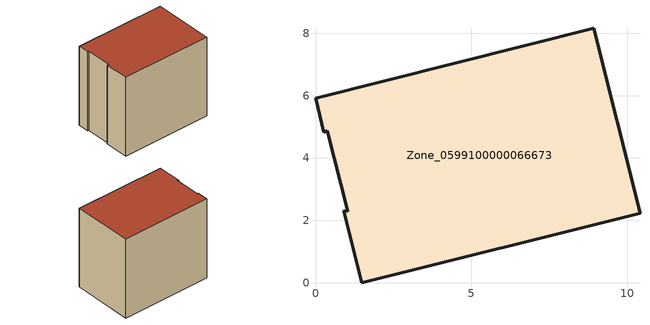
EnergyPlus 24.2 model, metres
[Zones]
Zone_0599100000066673
 floor ground (C_G): 1.03,2.29 0.37,4.88 0.27,4.83 0,5.92 8.92,8.16 10.41,2.22 1.48,0 0.9,2.31 z0
 wall outside (C_F): 1.48,0 10.41,2.22 8.92,8.16 0,5.92 0.27,4.83 0.37,4.88 1.03,2.29 0.9,2.31 1.48,0 z0:8.29
 roof outside (C_R): 0.37,4.88 1.03,2.29 0.9,2.31 1.48,0 10.41,2.22 8.92,8.16 0,5.92 0.27,4.83 z8.29
[BUILDING]
Pand.0599100000066673: North Axis=0; Terrain=City; Loads Convergence Tolerance Value=0.04; Temperature Convergence Tolerance Value=0.4; Solar Distribution=FullExterior; Maximum Number of Warmup Days=25; Minimum Number of Warmup Days=1
[Site:Location]
Rotterdam.The.Hague.AP_ZH_NLD Design_Conditions: Latitude=51.96; Longitude=4.45; Time Zone=1; Elevation=-4.5
[SITE:GROUNDTEMPERATURE:BUILDINGSURFACE]
18, 18, 18, 18, 18, 18, 18, 18, 18, 18, 18, 18
[MATERIAL] Thermal Absorptance=0.9; Solar Absorptance=0.7; Visible Absorptance=0.7
Name | Roughness | Thickness | Conductivity | Density | Specific Heat
G.TI.1946-1964 | MediumSmooth | 0.15 | 1 | 540 | 1210
F.TI.1946-1964 | Rough | 0.3 | 0.857143 | 1920 | 840
R.TI.1946-1964 | MediumRough | 0.2 | 0.277778 | 1500 | 1000
[CONSTRUCTION]
C_G: G.TI.1946-1964
C_F: F.TI.1946-1964
C_R: R.TI.1946-1964
[ZONE]
Zone_0599100000066673: Type=1; Multiplier=1; Ceiling Height=Autocalculate; Volume=Autocalculate; Floor Area=autocalculate; Part of Total Floor Area=Yes
[ZONEINFILTRATION:DESIGNFLOWRATE]
Infil_Zone_0599100000066673: Zone or ZoneList or Space or SpaceList=Zone_0599100000066673; Schedule=AlwaysOn; Design Flow Rate Calculation Method=Flow/Area; Flow Rate per Floor Area=0.003; Constant Term Coefficient=1; Temperature Term Coefficient=0; Velocity Term Coefficient=0; Velocity Squared Term Coefficient=0
[HVACTEMPLATE:ZONE:IDEALLOADSAIRSYSTEM]
Zone_0599100000066673: Maximum Heating Supply Air Temperature=50; Minimum Cooling Supply Air Temperature=13; Maximum Heating Supply Air Humidity Ratio=0.0156; Minimum Cooling Supply Air Humidity Ratio=0.0077; Heating Limit=NoLimit; Cooling Limit=NoLimit; Dehumidification Control Type=ConstantSensibleHeatRatio; Cooling Sensible Heat Ratio=0.7; Dehumidification Setpoint=60; Humidification Control Type=None; Humidification Setpoint=30; Outdoor Air Method=None; Outdoor Air Flow Rate per Person=0.00944; Outdoor Air Flow Rate per Zone Floor Area=0; Outdoor Air Flow Rate per Zone=0; Demand Controlled Ventilation Type=None; Outdoor Air Economizer Type=NoEconomizer; Heat Recovery Type=None; Sensible Heat Recovery Effectiveness=0.7; Latent Heat Recovery Effectiveness=0.65
[ZONECONTROL:THERMOSTAT]
ThermostatControl_Zone_0599100000066673: Zone or ZoneList=Zone_0599100000066673; Control Type Schedule=DualSetpointControlType; Control 1=Thermostat_Zone_0599100000066673; Temperature Difference Between Cutout And Setpoint=0
[THERMOSTATSETPOINT:DUALSETPOINT]
Thermostat_Zone_0599100000066673: Heating Setpoint Temperature Schedule=HeatingSetpoint_Zone_0599100000066673; Cooling Setpoint Temperature Schedule=CoolingSetpoint_Zone_0599100000066673
[SCHEDULE:COMPACT]
HeatingSetpoint_Zone_0599100000066673: Through: 12/31, For: AllDays, Until: 24:00, 21
CoolingSetpoint_Zone_0599100000066673: Through: 12/31, For: AllDays, Until: 24:00, 24
DualSetpointControlType: Through: 12/31, For: AllDays, Until: 24:00, 4
AlwaysOn: Through: 12/31, For: AllDays, Until: 24:00, 1
